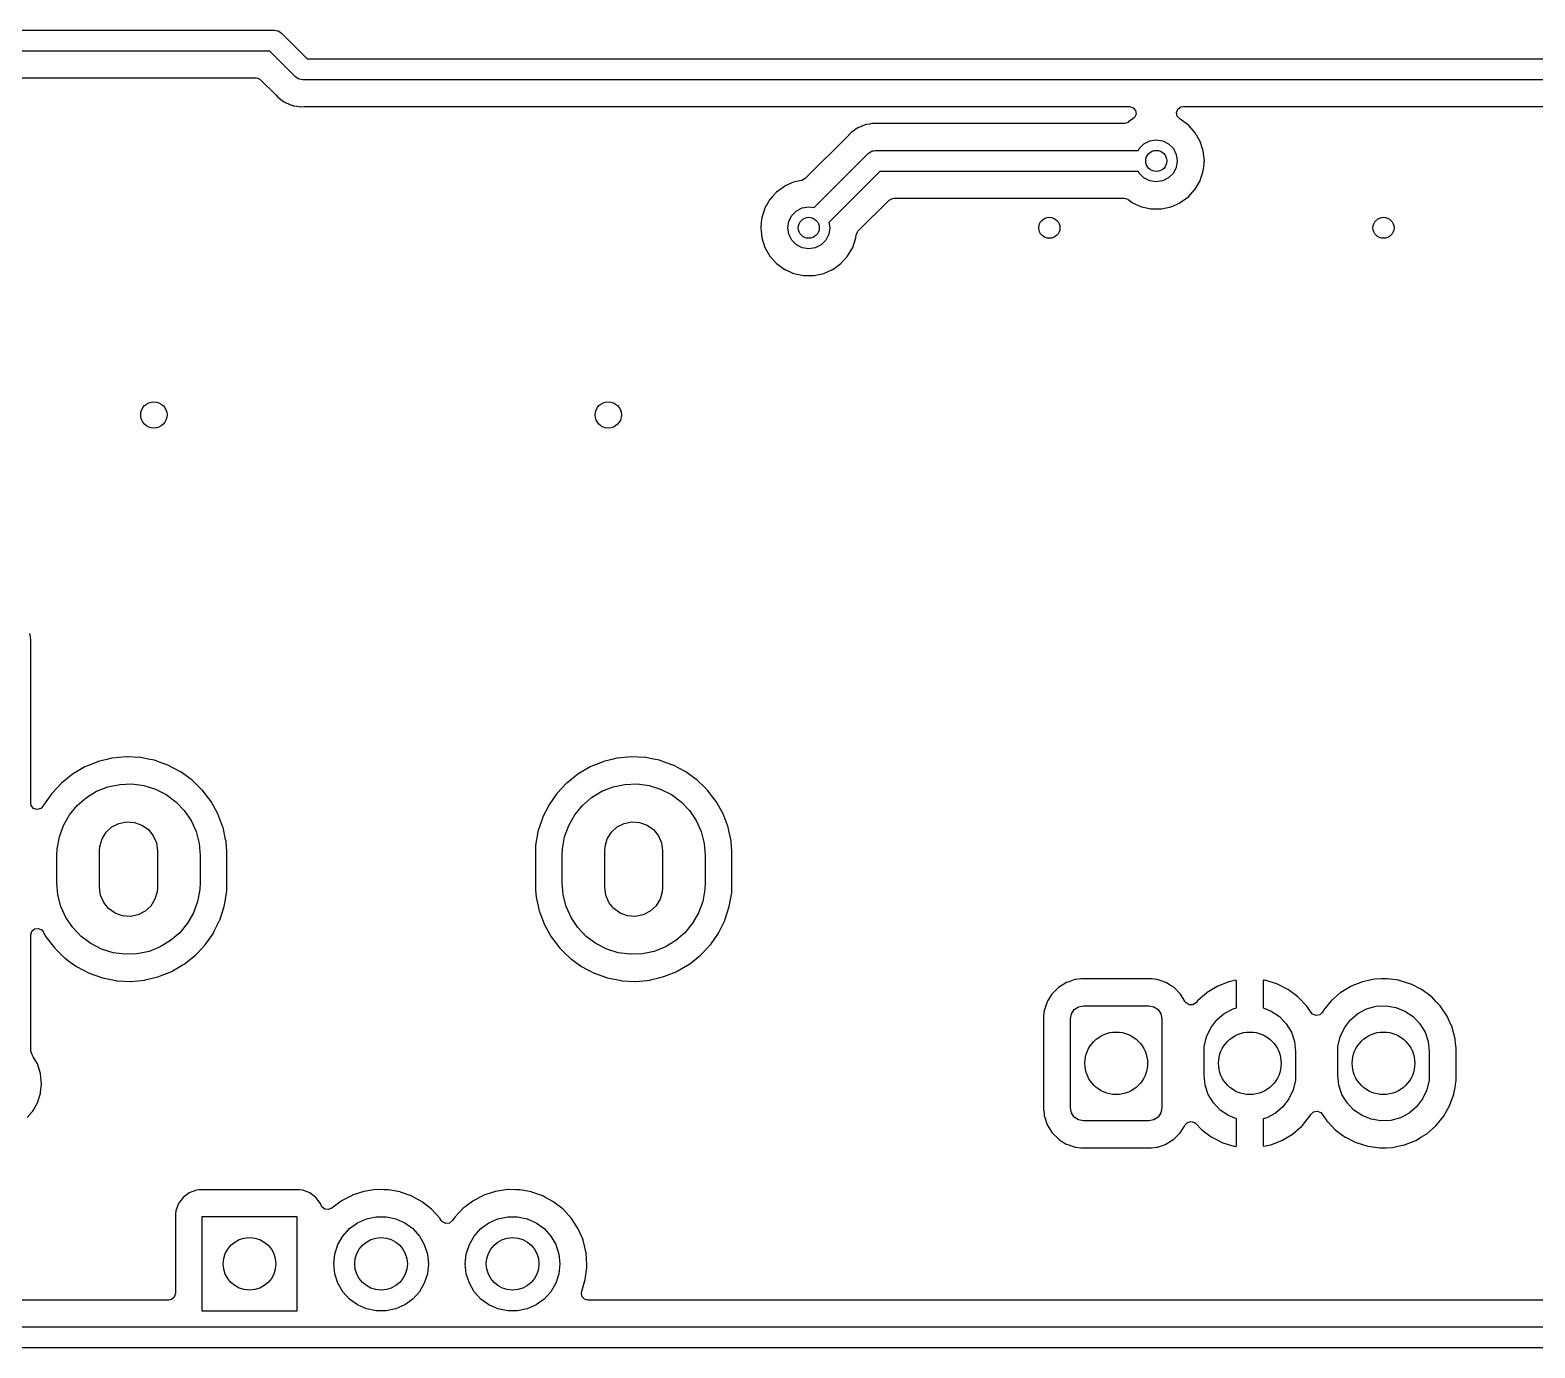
# Model space of a CAD drawing. Extents: x 61 to 228, y -146 to -45.
# Drawn here: x 138.11 to 166.71, y -145.74 to -120.7 of the extents above; entities that cross this region are included whole.
import ezdxf

# ---------------------------------------------------------------- set-up
doc = ezdxf.new("R2010")
doc.units = 0
doc.layers.add('BLACK', color=7, linetype='CONTINUOUS')

msp = doc.modelspace()

# ---------------------------------------------------------------- linework, layer by layer
at = {"layer": 'BLACK', "linetype": 'CONTINUOUS'}
for p, q in [((122.261, -120.704), (142.748, -120.704)), ((142.748, -120.704), (142.781, -120.711)), ((142.781, -120.711), (142.814, -120.715)), ((142.814, -120.715), (142.824, -120.721)), ((142.824, -120.721), (142.835, -120.724)), ((142.835, -120.724), (142.861, -120.745)), ((142.861, -120.745), (142.889, -120.763)), ((142.889, -120.763), (143.376, -121.249)), ((142.665, -121.104), (122.261, -121.104)), ((143.152, -121.591), (142.665, -121.104)), ((143.376, -121.249), (198.916, -121.249)), ((124.583, -121.612), (142.402, -121.612)), ((142.402, -121.612), (142.47, -121.633)), ((142.47, -121.633), (142.491, -121.649)), ((142.491, -121.649), (142.772, -121.93)), ((143.18, -121.609), (143.152, -121.591)), ((143.206, -121.63), (143.18, -121.609)), ((143.218, -121.632), (143.206, -121.63)), ((143.227, -121.638), (143.218, -121.632)), ((143.261, -121.642), (143.227, -121.638)), ((143.293, -121.649), (143.261, -121.642)), ((198.833, -121.649), (143.293, -121.649)), ((142.772, -121.93), (142.778, -121.936)), ((142.778, -121.936), (142.816, -121.98)), ((142.816, -121.98), (142.868, -122.017)), ((142.868, -122.017), (142.873, -122.021)), ((142.873, -122.021), (142.924, -122.06)), ((142.924, -122.06), (142.931, -122.063)), ((142.931, -122.063), (142.933, -122.064)), ((142.933, -122.064), (142.948, -122.073)), ((142.948, -122.073), (142.95, -122.074)), ((142.95, -122.074), (142.956, -122.078)), ((142.956, -122.078), (142.963, -122.081)), ((142.963, -122.081), (142.963, -122.081)), ((142.963, -122.081), (142.986, -122.09)), ((142.986, -122.09), (143.007, -122.098)), ((143.007, -122.098), (143.016, -122.102)), ((143.016, -122.102), (143.022, -122.104)), ((143.022, -122.104), (143.08, -122.131)), ((143.08, -122.131), (143.088, -122.132)), ((143.088, -122.132), (143.09, -122.133)), ((143.09, -122.133), (143.106, -122.137)), ((143.106, -122.137), (143.109, -122.138)), ((143.109, -122.138), (143.116, -122.141)), ((143.116, -122.141), (143.124, -122.142)), ((143.124, -122.142), (143.179, -122.149)), ((143.179, -122.149), (143.186, -122.15)), ((143.186, -122.15), (143.224, -122.157)), ((143.224, -122.157), (143.249, -122.162)), ((143.249, -122.162), (143.256, -122.161)), ((143.256, -122.161), (143.311, -122.158)), ((143.256, -122.161), (143.256, -122.161)), ((143.311, -122.158), (143.318, -122.158)), ((143.318, -122.158), (159.004, -122.158)), ((159.004, -122.158), (159.072, -122.178)), ((159.061, -122.396), (159.055, -122.399)), ((159.067, -122.393), (159.061, -122.396)), ((159.099, -122.367), (159.067, -122.393)), ((159.072, -122.178), (159.118, -122.232)), ((159.128, -122.302), (159.099, -122.367)), ((159.118, -122.232), (159.128, -122.302)), ((159.895, -122.272), (159.921, -122.206)), ((159.908, -122.342), (159.895, -122.272)), ((159.957, -122.393), (159.908, -122.342)), ((159.921, -122.206), (159.979, -122.165)), ((159.963, -122.396), (159.957, -122.393)), ((159.969, -122.399), (159.963, -122.396)), ((159.979, -122.165), (160.02, -122.158)), ((160.02, -122.158), (198.57, -122.158)), ((153.701, -122.66), (153.665, -122.701)), ((153.706, -122.655), (153.701, -122.66)), ((153.701, -122.66), (153.701, -122.66)), ((153.712, -122.65), (153.706, -122.655)), ((153.759, -122.618), (153.712, -122.65)), ((153.712, -122.65), (153.712, -122.65)), ((153.764, -122.615), (153.759, -122.618)), ((153.783, -122.6), (153.764, -122.615)), ((153.809, -122.58), (153.783, -122.6)), ((153.815, -122.576), (153.809, -122.58)), ((153.809, -122.58), (153.809, -122.58)), ((153.822, -122.573), (153.815, -122.576)), ((153.824, -122.571), (153.822, -122.573)), ((153.839, -122.563), (153.824, -122.571)), ((153.841, -122.562), (153.839, -122.563)), ((153.847, -122.558), (153.841, -122.562)), ((153.855, -122.554), (153.847, -122.558)), ((153.907, -122.535), (153.855, -122.554)), ((153.913, -122.532), (153.907, -122.535)), ((153.965, -122.51), (153.913, -122.532)), ((153.972, -122.507), (153.965, -122.51)), ((153.965, -122.51), (153.965, -122.51)), ((153.979, -122.505), (153.972, -122.507)), ((153.982, -122.505), (153.979, -122.505)), ((153.998, -122.5), (153.982, -122.505)), ((154.001, -122.5), (153.998, -122.5)), ((154.008, -122.497), (154.001, -122.5)), ((154.071, -122.489), (154.008, -122.497)), ((154.078, -122.488), (154.071, -122.489)), ((154.118, -122.481), (154.078, -122.488)), ((154.133, -122.479), (154.118, -122.481)), ((154.141, -122.477), (154.133, -122.479)), ((154.133, -122.479), (154.133, -122.479)), ((154.148, -122.478), (154.141, -122.477)), ((154.198, -122.481), (154.148, -122.478)), ((154.148, -122.478), (154.148, -122.478)), ((154.207, -122.481), (154.198, -122.481)), ((158.901, -122.481), (154.207, -122.481)), ((158.908, -122.481), (158.901, -122.481)), ((158.975, -122.457), (158.908, -122.481)), ((158.986, -122.449), (158.975, -122.457)), ((159.055, -122.399), (158.986, -122.449)), ((160.123, -122.511), (159.969, -122.399)), ((160.128, -122.516), (160.123, -122.511)), ((160.214, -122.611), (160.128, -122.516)), ((160.128, -122.516), (160.128, -122.516)), ((160.251, -122.653), (160.214, -122.611)), ((160.347, -122.818), (160.251, -122.653)), ((153.66, -122.706), (152.841, -123.525)), ((153.665, -122.701), (153.66, -122.706)), ((159.171, -122.99), (159.188, -122.955)), ((159.188, -122.955), (159.277, -122.866)), ((159.277, -122.866), (159.388, -122.81)), ((159.388, -122.81), (159.512, -122.79)), ((159.512, -122.79), (159.636, -122.81)), ((159.636, -122.81), (159.747, -122.866)), ((159.747, -122.866), (159.836, -122.955)), ((159.836, -122.955), (159.892, -123.066)), ((160.406, -123), (160.347, -122.818)), ((153.009, -124.076), (154.037, -123.048)), ((154.037, -123.048), (154.065, -123.031)), ((154.065, -123.031), (154.091, -123.01)), ((154.091, -123.01), (154.102, -123.007)), ((154.102, -123.007), (154.112, -123.001)), ((154.112, -123.001), (154.145, -122.997)), ((154.145, -122.997), (154.178, -122.99)), ((154.178, -122.99), (159.171, -122.99)), ((159.892, -123.066), (159.912, -123.19)), ((159.912, -123.19), (159.892, -123.314)), ((160.426, -123.19), (160.406, -123)), ((160.406, -123.38), (160.419, -123.254)), ((160.419, -123.254), (160.425, -123.197)), ((160.425, -123.197), (160.426, -123.19)), ((152.841, -123.525), (152.779, -123.559)), ((154.261, -123.39), (153.292, -124.359)), ((159.171, -123.39), (154.261, -123.39)), ((159.188, -123.425), (159.171, -123.39)), ((159.277, -123.514), (159.188, -123.425)), ((159.388, -123.57), (159.277, -123.514)), ((159.747, -123.514), (159.636, -123.57)), ((159.836, -123.425), (159.747, -123.514)), ((159.892, -123.314), (159.836, -123.425)), ((160.347, -123.562), (160.406, -123.38)), ((152.292, -123.786), (152.214, -123.873)), ((152.297, -123.781), (152.292, -123.786)), ((152.292, -123.786), (152.292, -123.786)), ((152.401, -123.705), (152.297, -123.781)), ((152.446, -123.673), (152.401, -123.705)), ((152.451, -123.669), (152.446, -123.673)), ((152.446, -123.673), (152.446, -123.673)), ((152.457, -123.666), (152.451, -123.669)), ((152.62, -123.594), (152.457, -123.666)), ((152.457, -123.666), (152.457, -123.666)), ((152.626, -123.591), (152.62, -123.594)), ((152.62, -123.594), (152.62, -123.594)), ((152.763, -123.562), (152.626, -123.591)), ((152.779, -123.559), (152.763, -123.562)), ((159.512, -123.59), (159.388, -123.57)), ((159.636, -123.57), (159.512, -123.59)), ((160.123, -123.869), (160.202, -123.781)), ((160.202, -123.781), (160.247, -123.732)), ((160.247, -123.732), (160.251, -123.727)), ((160.247, -123.732), (160.247, -123.732)), ((160.251, -123.727), (160.332, -123.588)), ((160.332, -123.588), (160.343, -123.567)), ((160.343, -123.567), (160.347, -123.562)), ((160.343, -123.567), (160.343, -123.567)), ((152.073, -124.088), (152.014, -124.27)), ((152.169, -123.923), (152.073, -124.088)), ((152.214, -123.873), (152.169, -123.923)), ((152.673, -124.136), (152.784, -124.08)), ((152.784, -124.08), (152.908, -124.06)), ((152.908, -124.06), (153.009, -124.076)), ((153.843, -124.527), (154.435, -123.935)), ((154.435, -123.935), (154.497, -123.901)), ((154.497, -123.901), (154.524, -123.898)), ((154.524, -123.898), (158.901, -123.898)), ((158.901, -123.898), (158.969, -123.919)), ((158.969, -123.919), (158.975, -123.923)), ((158.975, -123.923), (159.055, -123.981)), ((159.055, -123.981), (159.061, -123.984)), ((159.061, -123.984), (159.061, -123.984)), ((159.061, -123.984), (159.118, -124.009)), ((159.118, -124.009), (159.23, -124.059)), ((159.23, -124.059), (159.323, -124.079)), ((159.323, -124.079), (159.41, -124.097)), ((159.41, -124.097), (159.41, -124.097)), ((159.41, -124.097), (159.417, -124.099)), ((159.417, -124.099), (159.607, -124.099)), ((159.607, -124.099), (159.614, -124.097)), ((159.614, -124.097), (159.701, -124.079)), ((159.614, -124.097), (159.614, -124.097)), ((159.701, -124.079), (159.794, -124.059)), ((159.794, -124.059), (159.906, -124.009)), ((159.906, -124.009), (159.963, -123.984)), ((159.963, -123.984), (159.969, -123.981)), ((159.963, -123.984), (159.963, -123.984)), ((159.969, -123.981), (160.123, -123.869)), ((152.006, -124.355), (151.994, -124.46)), ((152.014, -124.277), (152.006, -124.355)), ((152.014, -124.27), (152.014, -124.277)), ((152.014, -124.277), (152.014, -124.277)), ((152.508, -124.46), (152.528, -124.336)), ((152.528, -124.336), (152.584, -124.225)), ((152.584, -124.225), (152.673, -124.136)), ((153.292, -124.359), (153.308, -124.46)), ((151.994, -124.46), (151.995, -124.467)), ((151.995, -124.467), (152.001, -124.519)), ((152.001, -124.519), (152.014, -124.65)), ((152.014, -124.65), (152.073, -124.832)), ((152.528, -124.584), (152.508, -124.46)), ((152.584, -124.695), (152.528, -124.584)), ((153.288, -124.584), (153.232, -124.695)), ((153.308, -124.46), (153.288, -124.584)), ((153.743, -124.832), (153.802, -124.65)), ((153.802, -124.65), (153.806, -124.603)), ((153.806, -124.603), (153.833, -124.538)), ((153.833, -124.538), (153.843, -124.527)), ((152.073, -124.832), (152.169, -124.997)), ((152.673, -124.784), (152.584, -124.695)), ((152.784, -124.84), (152.673, -124.784)), ((152.908, -124.86), (152.784, -124.84)), ((153.032, -124.84), (152.908, -124.86)), ((153.143, -124.784), (153.032, -124.84)), ((153.232, -124.695), (153.143, -124.784)), ((153.647, -124.997), (153.743, -124.832)), ((152.169, -124.997), (152.297, -125.139)), ((152.297, -125.139), (152.451, -125.251)), ((152.451, -125.251), (152.457, -125.254)), ((152.457, -125.254), (152.457, -125.254)), ((152.457, -125.254), (152.62, -125.326)), ((153.196, -125.326), (153.359, -125.254)), ((153.359, -125.254), (153.365, -125.251)), ((153.359, -125.254), (153.359, -125.254)), ((153.365, -125.251), (153.519, -125.139)), ((153.519, -125.139), (153.647, -124.997)), ((152.62, -125.326), (152.626, -125.329)), ((152.626, -125.329), (152.719, -125.349)), ((152.719, -125.349), (152.806, -125.367)), ((152.806, -125.367), (152.806, -125.367)), ((152.806, -125.367), (152.813, -125.368)), ((152.813, -125.368), (153.003, -125.368)), ((153.003, -125.368), (153.01, -125.367)), ((153.01, -125.367), (153.097, -125.349)), ((153.01, -125.367), (153.01, -125.367)), ((153.097, -125.349), (153.19, -125.329)), ((153.19, -125.329), (153.196, -125.326)), ((138.115, -132.227), (138.108, -132.171)), ((138.116, -132.234), (138.115, -132.227)), ((138.127, -132.297), (138.116, -132.234)), ((138.123, -132.354), (138.126, -132.304)), ((138.123, -132.363), (138.123, -132.354)), ((138.123, -135.387), (138.123, -132.363)), ((138.126, -132.304), (138.127, -132.297)), ((138.126, -132.304), (138.126, -132.304)), ((139.219, -134.677), (139.153, -134.704)), ((139.4, -134.604), (139.219, -134.677)), ((139.404, -134.602), (139.4, -134.604)), ((139.4, -134.604), (139.4, -134.604)), ((139.568, -134.562), (139.404, -134.602)), ((139.663, -134.539), (139.568, -134.562)), ((139.668, -134.538), (139.663, -134.539)), ((139.663, -134.539), (139.663, -134.539)), ((139.937, -134.512), (139.668, -134.538)), ((139.942, -134.512), (139.937, -134.512)), ((140.204, -134.525), (139.942, -134.512)), ((139.942, -134.512), (139.942, -134.512)), ((140.208, -134.525), (140.204, -134.525)), ((140.204, -134.525), (140.204, -134.525)), ((140.213, -134.526), (140.208, -134.525)), ((140.355, -134.554), (140.213, -134.526)), ((140.213, -134.526), (140.213, -134.526)), ((140.474, -134.578), (140.355, -134.554)), ((140.548, -134.604), (140.474, -134.578)), ((140.726, -134.667), (140.548, -134.604)), ((140.73, -134.668), (140.726, -134.667)), ((140.726, -134.667), (140.726, -134.667)), ((140.97, -134.794), (140.73, -134.668)), ((148.819, -134.677), (148.753, -134.704)), ((149, -134.604), (148.819, -134.677)), ((149.004, -134.602), (149, -134.604)), ((149, -134.604), (149, -134.604)), ((149.168, -134.562), (149.004, -134.602)), ((149.263, -134.539), (149.168, -134.562)), ((149.268, -134.538), (149.263, -134.539)), ((149.263, -134.539), (149.263, -134.539)), ((149.537, -134.512), (149.268, -134.538)), ((149.542, -134.512), (149.537, -134.512)), ((149.804, -134.525), (149.542, -134.512)), ((149.542, -134.512), (149.542, -134.512)), ((149.808, -134.525), (149.804, -134.525)), ((149.804, -134.525), (149.804, -134.525)), ((149.813, -134.526), (149.808, -134.525)), ((149.955, -134.554), (149.813, -134.526)), ((149.813, -134.526), (149.813, -134.526)), ((150.074, -134.578), (149.955, -134.554)), ((150.148, -134.604), (150.074, -134.578)), ((150.326, -134.667), (150.148, -134.604)), ((150.33, -134.668), (150.326, -134.667)), ((150.326, -134.667), (150.326, -134.667)), ((150.57, -134.794), (150.33, -134.668)), ((138.919, -134.841), (138.707, -135.01)), ((139.153, -134.704), (138.919, -134.841)), ((140.974, -134.797), (140.97, -134.794)), ((141.118, -134.902), (140.974, -134.797)), ((141.189, -134.954), (141.118, -134.902)), ((141.213, -134.978), (141.189, -134.954)), ((141.318, -135.079), (141.213, -134.978)), ((148.519, -134.841), (148.307, -135.01)), ((148.753, -134.704), (148.519, -134.841)), ((150.574, -134.797), (150.57, -134.794)), ((150.718, -134.902), (150.574, -134.797)), ((150.789, -134.954), (150.718, -134.902)), ((150.813, -134.978), (150.789, -134.954)), ((150.918, -135.079), (150.813, -134.978)), ((138.522, -135.209), (138.367, -135.431)), ((138.529, -135.201), (138.522, -135.209)), ((138.704, -135.014), (138.529, -135.201)), ((138.707, -135.01), (138.704, -135.014)), ((139.179, -135.286), (139.375, -135.167)), ((139.375, -135.167), (139.589, -135.082)), ((139.589, -135.082), (139.814, -135.035)), ((139.814, -135.035), (140.044, -135.027)), ((140.044, -135.027), (140.272, -135.057)), ((140.272, -135.057), (140.492, -135.125)), ((140.492, -135.125), (140.697, -135.229)), ((140.697, -135.229), (140.881, -135.366)), ((141.383, -135.144), (141.318, -135.079)), ((141.386, -135.147), (141.383, -135.144)), ((141.436, -135.212), (141.386, -135.147)), ((141.386, -135.147), (141.386, -135.147)), ((141.548, -135.359), (141.436, -135.212)), ((148.122, -135.209), (147.967, -135.431)), ((148.129, -135.201), (148.122, -135.209)), ((148.304, -135.014), (148.129, -135.201)), ((148.307, -135.01), (148.304, -135.014)), ((148.779, -135.286), (148.975, -135.167)), ((148.975, -135.167), (149.189, -135.082)), ((149.189, -135.082), (149.414, -135.035)), ((149.414, -135.035), (149.644, -135.027)), ((149.644, -135.027), (149.872, -135.057)), ((149.872, -135.057), (150.092, -135.125)), ((150.092, -135.125), (150.297, -135.229)), ((150.297, -135.229), (150.481, -135.366)), ((150.983, -135.144), (150.918, -135.079)), ((150.986, -135.147), (150.983, -135.144)), ((151.036, -135.212), (150.986, -135.147)), ((150.986, -135.147), (150.986, -135.147)), ((151.148, -135.359), (151.036, -135.212)), ((138.132, -135.436), (138.123, -135.387)), ((138.177, -135.491), (138.132, -135.436)), ((138.244, -135.513), (138.177, -135.491)), ((138.313, -135.496), (138.244, -135.513)), ((138.361, -135.444), (138.313, -135.496)), ((138.365, -135.435), (138.361, -135.444)), ((138.367, -135.431), (138.365, -135.435)), ((138.365, -135.435), (138.365, -135.435)), ((138.859, -135.615), (139.005, -135.437)), ((139.005, -135.437), (139.179, -135.286)), ((140.881, -135.366), (141.04, -135.533)), ((141.04, -135.533), (141.168, -135.724)), ((141.679, -135.596), (141.548, -135.359)), ((147.965, -135.435), (147.85, -135.667)), ((147.967, -135.431), (147.965, -135.435)), ((147.965, -135.435), (147.965, -135.435)), ((148.459, -135.615), (148.605, -135.437)), ((148.605, -135.437), (148.779, -135.286)), ((150.481, -135.366), (150.64, -135.533)), ((150.64, -135.533), (150.768, -135.724)), ((151.279, -135.596), (151.148, -135.359)), ((138.667, -136.031), (138.745, -135.815)), ((138.745, -135.815), (138.859, -135.615)), ((139.666, -135.843), (139.799, -135.776)), ((139.799, -135.776), (139.945, -135.746)), ((139.945, -135.746), (140.094, -135.757)), ((140.094, -135.757), (140.235, -135.808)), ((140.235, -135.808), (140.357, -135.894)), ((141.168, -135.724), (141.263, -135.933)), ((141.775, -135.85), (141.679, -135.596)), ((147.847, -135.674), (147.762, -135.932)), ((147.85, -135.667), (147.847, -135.674)), ((148.267, -136.031), (148.345, -135.815)), ((148.345, -135.815), (148.459, -135.615)), ((149.266, -135.843), (149.399, -135.776)), ((149.399, -135.776), (149.545, -135.746)), ((149.545, -135.746), (149.694, -135.757)), ((149.694, -135.757), (149.835, -135.808)), ((149.835, -135.808), (149.957, -135.894)), ((150.768, -135.724), (150.863, -135.933)), ((151.375, -135.85), (151.279, -135.596)), ((138.626, -136.257), (138.667, -136.031)), ((139.436, -136.215), (139.478, -136.071)), ((139.478, -136.071), (139.556, -135.944)), ((139.556, -135.944), (139.666, -135.843)), ((140.357, -135.894), (140.45, -136.01)), ((140.45, -136.01), (140.51, -136.147)), ((141.263, -135.933), (141.321, -136.156)), ((141.776, -135.854), (141.775, -135.85)), ((141.826, -136.081), (141.776, -135.854)), ((141.776, -135.854), (141.776, -135.854)), ((141.834, -136.115), (141.826, -136.081)), ((141.834, -136.119), (141.834, -136.115)), ((141.848, -136.308), (141.834, -136.119)), ((147.761, -135.936), (147.717, -136.192)), ((147.762, -135.932), (147.761, -135.936)), ((147.761, -135.936), (147.761, -135.936)), ((148.226, -136.257), (148.267, -136.031)), ((149.036, -136.215), (149.078, -136.071)), ((149.078, -136.071), (149.156, -135.944)), ((149.156, -135.944), (149.266, -135.843)), ((149.957, -135.894), (150.05, -136.01)), ((150.05, -136.01), (150.11, -136.147)), ((150.863, -135.933), (150.921, -136.156)), ((151.376, -135.854), (151.375, -135.85)), ((151.426, -136.081), (151.376, -135.854)), ((151.376, -135.854), (151.376, -135.854)), ((151.434, -136.115), (151.426, -136.081)), ((151.434, -136.119), (151.434, -136.115)), ((151.448, -136.308), (151.434, -136.119)), ((138.62, -136.385), (138.626, -136.257)), ((138.62, -136.905), (138.62, -136.385)), ((139.43, -136.295), (139.436, -136.215)), ((139.43, -136.995), (139.43, -136.295)), ((140.51, -136.147), (140.53, -136.295)), ((140.53, -136.295), (140.53, -136.995)), ((141.321, -136.156), (141.34, -136.385)), ((141.34, -136.385), (141.34, -136.905)), ((141.849, -136.316), (141.848, -136.308)), ((141.849, -137.005), (141.849, -136.316)), ((147.716, -136.199), (147.712, -136.285)), ((147.712, -136.285), (147.712, -136.974)), ((147.717, -136.192), (147.716, -136.199)), ((148.22, -136.385), (148.226, -136.257)), ((148.22, -136.905), (148.22, -136.385)), ((149.03, -136.295), (149.036, -136.215)), ((149.03, -136.995), (149.03, -136.295)), ((150.11, -136.147), (150.13, -136.295)), ((150.13, -136.295), (150.13, -136.995)), ((150.921, -136.156), (150.94, -136.385)), ((150.94, -136.385), (150.94, -136.905)), ((151.448, -136.316), (151.448, -136.308)), ((151.448, -137.005), (151.448, -136.316)), ((138.639, -137.134), (138.62, -136.905)), ((141.34, -136.905), (141.334, -137.033)), ((147.712, -136.974), (147.712, -136.976)), ((147.712, -136.976), (147.716, -137.041)), ((147.712, -136.976), (147.712, -136.976)), ((148.239, -137.134), (148.22, -136.905)), ((150.94, -136.905), (150.934, -137.033)), ((138.697, -137.357), (138.639, -137.134)), ((139.45, -137.143), (139.43, -136.995)), ((139.51, -137.28), (139.45, -137.143)), ((140.482, -137.219), (140.404, -137.346)), ((140.524, -137.075), (140.482, -137.219)), ((140.53, -136.995), (140.524, -137.075)), ((141.293, -137.259), (141.215, -137.475)), ((141.334, -137.033), (141.293, -137.259)), ((141.798, -137.358), (141.821, -137.225)), ((141.821, -137.225), (141.844, -137.095)), ((141.844, -137.091), (141.846, -137.062)), ((141.844, -137.095), (141.844, -137.091)), ((141.844, -137.095), (141.844, -137.095)), ((141.846, -137.062), (141.848, -137.007)), ((141.848, -137.007), (141.849, -137.005)), ((141.848, -137.007), (141.848, -137.007)), ((147.716, -137.041), (147.726, -137.175)), ((147.726, -137.175), (147.727, -137.18)), ((147.727, -137.18), (147.727, -137.18)), ((147.727, -137.18), (147.778, -137.408)), ((148.297, -137.357), (148.239, -137.134)), ((149.05, -137.143), (149.03, -136.995)), ((149.11, -137.28), (149.05, -137.143)), ((150.082, -137.219), (150.004, -137.346)), ((150.124, -137.075), (150.082, -137.219)), ((150.13, -136.995), (150.124, -137.075)), ((150.893, -137.259), (150.815, -137.475)), ((150.934, -137.033), (150.893, -137.259)), ((151.398, -137.358), (151.421, -137.225)), ((151.421, -137.225), (151.444, -137.095)), ((151.444, -137.091), (151.446, -137.062)), ((151.444, -137.095), (151.444, -137.091)), ((151.444, -137.095), (151.444, -137.095)), ((151.446, -137.062), (151.448, -137.007)), ((151.448, -137.007), (151.448, -137.005)), ((151.448, -137.007), (151.448, -137.007)), ((138.792, -137.566), (138.697, -137.357)), ((139.603, -137.396), (139.51, -137.28)), ((139.725, -137.482), (139.603, -137.396)), ((139.866, -137.533), (139.725, -137.482)), ((140.015, -137.544), (139.866, -137.533)), ((140.161, -137.514), (140.015, -137.544)), ((140.294, -137.447), (140.161, -137.514)), ((140.404, -137.346), (140.294, -137.447)), ((141.215, -137.475), (141.101, -137.675)), ((141.713, -137.616), (141.798, -137.358)), ((147.778, -137.408), (147.785, -137.44)), ((147.785, -137.44), (147.802, -137.487)), ((147.802, -137.487), (147.877, -137.684)), ((148.392, -137.566), (148.297, -137.357)), ((149.203, -137.396), (149.11, -137.28)), ((149.325, -137.482), (149.203, -137.396)), ((149.466, -137.533), (149.325, -137.482)), ((149.615, -137.544), (149.466, -137.533)), ((149.761, -137.514), (149.615, -137.544)), ((149.894, -137.447), (149.761, -137.514)), ((150.004, -137.346), (149.894, -137.447)), ((150.815, -137.475), (150.701, -137.675)), ((151.313, -137.616), (151.398, -137.358)), ((138.123, -137.895), (138.143, -137.827)), ((138.143, -137.827), (138.196, -137.781)), ((138.196, -137.781), (138.266, -137.771)), ((138.266, -137.771), (138.331, -137.8)), ((138.331, -137.8), (138.359, -137.834)), ((138.359, -137.834), (138.374, -137.862)), ((138.92, -137.757), (138.792, -137.566)), ((139.079, -137.924), (138.92, -137.757)), ((141.101, -137.675), (140.955, -137.853)), ((141.593, -137.859), (141.611, -137.822)), ((141.611, -137.822), (141.711, -137.62)), ((141.711, -137.62), (141.713, -137.616)), ((141.711, -137.62), (141.711, -137.62)), ((147.877, -137.684), (147.881, -137.694)), ((147.881, -137.694), (148.012, -137.931)), ((148.52, -137.757), (148.392, -137.566)), ((148.679, -137.924), (148.52, -137.757)), ((150.701, -137.675), (150.555, -137.853)), ((151.193, -137.859), (151.211, -137.822)), ((151.211, -137.822), (151.311, -137.62)), ((151.311, -137.62), (151.313, -137.616)), ((151.311, -137.62), (151.311, -137.62)), ((138.123, -140.097), (138.123, -137.895)), ((138.374, -137.862), (138.412, -137.931)), ((138.412, -137.931), (138.577, -138.146)), ((139.263, -138.061), (139.079, -137.924)), ((139.468, -138.165), (139.263, -138.061)), ((140.585, -138.123), (140.371, -138.208)), ((140.781, -138.004), (140.585, -138.123)), ((140.955, -137.853), (140.781, -138.004)), ((141.296, -138.233), (141.435, -138.085)), ((141.435, -138.085), (141.438, -138.081)), ((141.435, -138.085), (141.435, -138.085)), ((141.438, -138.081), (141.593, -137.859)), ((148.012, -137.931), (148.177, -138.146)), ((148.863, -138.061), (148.679, -137.924)), ((149.068, -138.165), (148.863, -138.061)), ((150.185, -138.123), (149.971, -138.208)), ((150.381, -138.004), (150.185, -138.123)), ((150.555, -137.853), (150.381, -138.004)), ((150.896, -138.233), (151.035, -138.085)), ((151.035, -138.085), (151.038, -138.081)), ((151.035, -138.085), (151.035, -138.085)), ((151.038, -138.081), (151.193, -137.859)), ((138.577, -138.146), (138.58, -138.15)), ((138.58, -138.15), (138.58, -138.15)), ((138.58, -138.15), (138.649, -138.217)), ((138.649, -138.217), (138.771, -138.336)), ((138.771, -138.336), (138.774, -138.339)), ((138.774, -138.339), (138.774, -138.339)), ((138.774, -138.339), (138.873, -138.411)), ((139.688, -138.233), (139.468, -138.165)), ((139.916, -138.263), (139.688, -138.233)), ((140.146, -138.255), (139.916, -138.263)), ((140.371, -138.208), (140.146, -138.255)), ((141.041, -138.449), (141.253, -138.28)), ((141.253, -138.28), (141.296, -138.233)), ((148.177, -138.146), (148.18, -138.15)), ((148.18, -138.15), (148.18, -138.15)), ((148.18, -138.15), (148.249, -138.217)), ((148.249, -138.217), (148.371, -138.336)), ((148.371, -138.336), (148.374, -138.339)), ((148.374, -138.339), (148.374, -138.339)), ((148.374, -138.339), (148.473, -138.411)), ((149.288, -138.233), (149.068, -138.165)), ((149.516, -138.263), (149.288, -138.233)), ((149.746, -138.255), (149.516, -138.263)), ((149.971, -138.208), (149.746, -138.255)), ((150.641, -138.449), (150.853, -138.28)), ((150.853, -138.28), (150.896, -138.233)), ((138.873, -138.411), (138.99, -138.496)), ((138.99, -138.496), (139.23, -138.622)), ((139.23, -138.622), (139.234, -138.623)), ((139.234, -138.623), (139.234, -138.623)), ((139.234, -138.623), (139.359, -138.667)), ((139.359, -138.667), (139.486, -138.712)), ((140.457, -138.712), (140.556, -138.688)), ((140.556, -138.688), (140.603, -138.669)), ((140.603, -138.669), (140.803, -138.588)), ((140.803, -138.588), (140.807, -138.586)), ((140.803, -138.588), (140.803, -138.588)), ((140.807, -138.586), (141.003, -138.471)), ((141.003, -138.471), (141.037, -138.451)), ((141.037, -138.451), (141.041, -138.449)), ((141.037, -138.451), (141.037, -138.451)), ((148.473, -138.411), (148.59, -138.496)), ((148.59, -138.496), (148.83, -138.622)), ((148.83, -138.622), (148.834, -138.623)), ((148.834, -138.623), (148.834, -138.623)), ((148.834, -138.623), (148.959, -138.667)), ((148.959, -138.667), (149.086, -138.712)), ((150.057, -138.712), (150.156, -138.688)), ((150.156, -138.688), (150.203, -138.669)), ((150.203, -138.669), (150.403, -138.588)), ((150.403, -138.588), (150.407, -138.586)), ((150.403, -138.588), (150.403, -138.588)), ((150.407, -138.586), (150.603, -138.471)), ((150.603, -138.471), (150.637, -138.451)), ((150.637, -138.451), (150.641, -138.449)), ((150.637, -138.451), (150.637, -138.451)), ((139.486, -138.712), (139.547, -138.724)), ((139.547, -138.724), (139.747, -138.764)), ((139.747, -138.764), (139.747, -138.764)), ((139.747, -138.764), (139.752, -138.765)), ((139.752, -138.765), (139.756, -138.765)), ((139.756, -138.765), (139.756, -138.765)), ((139.756, -138.765), (140.018, -138.778)), ((140.018, -138.778), (140.018, -138.778)), ((140.018, -138.778), (140.023, -138.778)), ((140.023, -138.778), (140.292, -138.752)), ((140.292, -138.752), (140.297, -138.751)), ((140.297, -138.751), (140.457, -138.712)), ((140.297, -138.751), (140.297, -138.751)), ((149.086, -138.712), (149.147, -138.724)), ((149.147, -138.724), (149.347, -138.764)), ((149.347, -138.764), (149.347, -138.764)), ((149.347, -138.764), (149.352, -138.765)), ((149.352, -138.765), (149.356, -138.765)), ((149.356, -138.765), (149.356, -138.765)), ((149.356, -138.765), (149.618, -138.778)), ((149.618, -138.778), (149.618, -138.778)), ((149.618, -138.778), (149.623, -138.778)), ((149.623, -138.778), (149.892, -138.752)), ((149.892, -138.752), (149.897, -138.751)), ((149.897, -138.751), (150.057, -138.712)), ((149.897, -138.751), (149.897, -138.751)), ((157.656, -138.892), (157.531, -139.017)), ((157.806, -138.798), (157.656, -138.892)), ((157.869, -138.778), (157.806, -138.798)), ((157.967, -138.745), (157.869, -138.778)), ((157.974, -138.742), (157.967, -138.745)), ((157.967, -138.745), (157.967, -138.745)), ((157.981, -138.742), (157.974, -138.742)), ((158.076, -138.732), (157.981, -138.742)), ((157.981, -138.742), (157.981, -138.742)), ((158.08, -138.731), (158.076, -138.732)), ((158.076, -138.732), (158.076, -138.732)), ((159.42, -138.731), (158.08, -138.731)), ((159.47, -138.737), (159.42, -138.731)), ((159.518, -138.742), (159.47, -138.737)), ((159.525, -138.742), (159.518, -138.742)), ((159.518, -138.742), (159.518, -138.742)), ((159.531, -138.744), (159.525, -138.742)), ((159.585, -138.762), (159.531, -138.744)), ((159.531, -138.744), (159.531, -138.744)), ((159.693, -138.798), (159.585, -138.762)), ((159.699, -138.802), (159.693, -138.798)), ((159.765, -138.842), (159.699, -138.802)), ((159.699, -138.802), (159.699, -138.802)), ((159.843, -138.891), (159.765, -138.842)), ((159.968, -139.016), (159.843, -138.891)), ((160.671, -138.874), (160.48, -138.99)), ((160.68, -138.869), (160.671, -138.874)), ((160.888, -138.787), (160.68, -138.869)), ((160.898, -138.784), (160.888, -138.787)), ((161.021, -138.758), (160.898, -138.784)), ((161.032, -138.76), (161.021, -138.758)), ((161.036, -138.773), (161.032, -138.76)), ((161.036, -139.283), (161.036, -138.773)), ((161.548, -138.758), (161.544, -138.771)), ((161.544, -138.771), (161.544, -139.28)), ((161.562, -138.756), (161.548, -138.758)), ((161.582, -138.759), (161.562, -138.756)), ((161.592, -138.761), (161.582, -138.759)), ((161.805, -138.827), (161.592, -138.761)), ((161.815, -138.831), (161.805, -138.827)), ((162.014, -138.932), (161.815, -138.831)), ((162.023, -138.938), (162.014, -138.932)), ((162.202, -139.071), (162.023, -138.938)), ((163.21, -138.874), (163.019, -138.989)), ((163.215, -138.871), (163.21, -138.874)), ((163.21, -138.874), (163.21, -138.874)), ((163.432, -138.785), (163.215, -138.871)), ((163.438, -138.784), (163.432, -138.785)), ((163.593, -138.751), (163.438, -138.784)), ((163.438, -138.784), (163.438, -138.784)), ((163.661, -138.737), (163.593, -138.751)), ((163.794, -138.732), (163.661, -138.737)), ((163.89, -138.728), (163.794, -138.732)), ((163.895, -138.728), (163.89, -138.728)), ((163.89, -138.728), (163.89, -138.728)), ((163.9, -138.729), (163.895, -138.728)), ((164.122, -138.758), (163.9, -138.729)), ((163.9, -138.729), (163.9, -138.729)), ((164.127, -138.759), (164.122, -138.758)), ((164.122, -138.758), (164.122, -138.758)), ((164.35, -138.828), (164.127, -138.759)), ((164.355, -138.831), (164.35, -138.828)), ((164.554, -138.932), (164.355, -138.831)), ((164.355, -138.831), (164.355, -138.831)), ((164.559, -138.934), (164.554, -138.932)), ((164.554, -138.932), (164.554, -138.932)), ((164.563, -138.937), (164.559, -138.934)), ((164.739, -139.068), (164.563, -138.937)), ((164.563, -138.937), (164.563, -138.937)), ((157.438, -139.167), (157.382, -139.335)), ((157.453, -139.142), (157.438, -139.167)), ((157.527, -139.023), (157.453, -139.142)), ((157.531, -139.017), (157.527, -139.023)), ((157.527, -139.023), (157.527, -139.023)), ((157.953, -139.313), (158.034, -139.259)), ((158.034, -139.259), (158.13, -139.24)), ((158.13, -139.24), (159.37, -139.24)), ((159.37, -139.24), (159.466, -139.259)), ((159.466, -139.259), (159.547, -139.313)), ((159.972, -139.022), (159.968, -139.016)), ((160.062, -139.166), (159.972, -139.022)), ((160.077, -139.188), (160.062, -139.166)), ((160.062, -139.166), (160.062, -139.166)), ((160.138, -139.225), (160.077, -139.188)), ((160.209, -139.223), (160.138, -139.225)), ((160.268, -139.183), (160.209, -139.223)), ((160.295, -139.15), (160.268, -139.183)), ((160.303, -139.142), (160.295, -139.15)), ((160.471, -138.996), (160.303, -139.142)), ((160.48, -138.99), (160.471, -138.996)), ((162.21, -139.078), (162.202, -139.071)), ((162.364, -139.24), (162.21, -139.078)), ((162.371, -139.248), (162.364, -139.24)), ((162.454, -139.372), (162.371, -139.248)), ((162.838, -139.145), (162.69, -139.326)), ((163.015, -138.992), (162.838, -139.145)), ((163.019, -138.989), (163.015, -138.992)), ((163.019, -138.989), (163.019, -138.989)), ((163.51, -139.301), (163.691, -139.251)), ((163.691, -139.251), (163.879, -139.241)), ((163.879, -139.241), (164.064, -139.272)), ((164.747, -139.074), (164.739, -139.068)), ((164.827, -139.159), (164.747, -139.074)), ((164.889, -139.223), (164.827, -139.159)), ((164.908, -139.243), (164.889, -139.223)), ((165.039, -139.437), (164.908, -139.243)), ((157.378, -139.373), (157.371, -139.44)), ((157.371, -139.44), (157.371, -141.23)), ((157.382, -139.342), (157.378, -139.373)), ((157.382, -139.335), (157.382, -139.342)), ((157.382, -139.342), (157.382, -139.342)), ((157.88, -139.49), (157.899, -139.394)), ((157.88, -141.18), (157.88, -139.49)), ((157.899, -139.394), (157.953, -139.313)), ((159.547, -139.313), (159.601, -139.394)), ((159.601, -139.394), (159.62, -139.49)), ((159.62, -139.49), (159.62, -141.18)), ((160.546, -139.659), (160.66, -139.51)), ((160.66, -139.51), (160.804, -139.389)), ((160.804, -139.389), (160.97, -139.301)), ((160.97, -139.301), (161.036, -139.283)), ((161.544, -139.28), (161.698, -139.342)), ((161.698, -139.342), (161.854, -139.447)), ((161.854, -139.447), (161.983, -139.584)), ((162.482, -139.401), (162.454, -139.372)), ((162.548, -139.427), (162.482, -139.401)), ((162.617, -139.413), (162.548, -139.427)), ((162.668, -139.364), (162.617, -139.413)), ((162.687, -139.331), (162.668, -139.364)), ((162.69, -139.326), (162.687, -139.331)), ((162.687, -139.331), (162.687, -139.331)), ((163.086, -139.659), (163.2, -139.51)), ((163.2, -139.51), (163.344, -139.389)), ((163.344, -139.389), (163.51, -139.301)), ((164.064, -139.272), (164.238, -139.342)), ((164.238, -139.342), (164.394, -139.447)), ((164.394, -139.447), (164.523, -139.584)), ((165.041, -139.442), (165.039, -139.437)), ((165.081, -139.53), (165.041, -139.442)), ((165.135, -139.65), (165.081, -139.53)), ((160.425, -140.013), (160.466, -139.83)), ((160.466, -139.83), (160.546, -139.659)), ((161.983, -139.584), (162.08, -139.745)), ((162.08, -139.745), (162.14, -139.923)), ((162.965, -140.013), (163.006, -139.83)), ((163.006, -139.83), (163.086, -139.659)), ((164.523, -139.584), (164.62, -139.745)), ((164.62, -139.745), (164.68, -139.923)), ((165.136, -139.656), (165.135, -139.65)), ((165.192, -139.872), (165.136, -139.656)), ((165.136, -139.656), (165.136, -139.656)), ((138.123, -140.104), (138.123, -140.097)), ((138.147, -140.171), (138.123, -140.104)), ((160.42, -140.11), (160.425, -140.013)), ((160.42, -140.56), (160.42, -140.11)), ((162.14, -139.923), (162.16, -140.11)), ((162.16, -140.11), (162.16, -140.56)), ((162.96, -140.11), (162.965, -140.013)), ((162.96, -140.56), (162.96, -140.11)), ((164.68, -139.923), (164.7, -140.11)), ((164.7, -140.11), (164.7, -140.56)), ((165.194, -139.877), (165.192, -139.872)), ((165.194, -139.882), (165.194, -139.877)), ((165.2, -139.948), (165.194, -139.882)), ((165.194, -139.882), (165.194, -139.882)), ((165.208, -140.051), (165.2, -139.948)), ((165.208, -140.666), (165.208, -140.051)), ((138.149, -140.174), (138.147, -140.171)), ((138.153, -140.179), (138.149, -140.174)), ((138.156, -140.185), (138.153, -140.179)), ((138.17, -140.209), (138.156, -140.185)), ((138.156, -140.185), (138.156, -140.185)), ((138.249, -140.344), (138.17, -140.209)), ((138.308, -140.526), (138.249, -140.344)), ((138.308, -140.533), (138.308, -140.526)), ((138.322, -140.664), (138.308, -140.533)), ((138.308, -140.533), (138.308, -140.533)), ((138.328, -140.716), (138.322, -140.664)), ((160.44, -140.747), (160.42, -140.56)), ((162.155, -140.657), (162.114, -140.84)), ((162.16, -140.56), (162.155, -140.657)), ((162.98, -140.747), (162.96, -140.56)), ((164.695, -140.657), (164.654, -140.84)), ((164.7, -140.56), (164.695, -140.657)), ((165.189, -140.793), (165.207, -140.69)), ((165.207, -140.69), (165.208, -140.666)), ((138.249, -141.088), (138.308, -140.906)), ((138.308, -140.906), (138.309, -140.891)), ((138.309, -140.891), (138.327, -140.723)), ((138.327, -140.723), (138.328, -140.716)), ((160.5, -140.925), (160.44, -140.747)), ((160.597, -141.086), (160.5, -140.925)), ((162.114, -140.84), (162.034, -141.011)), ((163.04, -140.925), (162.98, -140.747)), ((163.137, -141.086), (163.04, -140.925)), ((164.654, -140.84), (164.574, -141.011)), ((165.086, -141.14), (165.166, -140.92)), ((165.166, -140.92), (165.167, -140.912)), ((165.167, -140.912), (165.189, -140.793)), ((138.055, -141.362), (138.149, -141.258)), ((138.149, -141.258), (138.153, -141.253)), ((138.149, -141.258), (138.149, -141.258)), ((138.153, -141.253), (138.166, -141.23)), ((138.166, -141.23), (138.249, -141.088)), ((157.371, -141.23), (157.372, -141.234)), ((157.372, -141.234), (157.372, -141.234)), ((157.372, -141.234), (157.379, -141.298)), ((157.899, -141.276), (157.88, -141.18)), ((159.62, -141.18), (159.601, -141.276)), ((160.726, -141.223), (160.597, -141.086)), ((160.882, -141.328), (160.726, -141.223)), ((161.92, -141.16), (161.776, -141.281)), ((162.034, -141.011), (161.92, -141.16)), ((162.451, -141.306), (162.502, -141.257)), ((162.502, -141.257), (162.572, -141.243)), ((162.572, -141.243), (162.638, -141.269)), ((162.638, -141.269), (162.665, -141.298)), ((163.266, -141.223), (163.137, -141.086)), ((163.422, -141.328), (163.266, -141.223)), ((164.46, -141.16), (164.316, -141.281)), ((164.574, -141.011), (164.46, -141.16)), ((164.97, -141.344), (165.086, -141.14)), ((157.379, -141.298), (157.382, -141.336)), ((157.382, -141.336), (157.385, -141.343)), ((157.385, -141.343), (157.385, -141.343)), ((157.385, -141.343), (157.391, -141.362)), ((157.391, -141.362), (157.438, -141.504)), ((157.438, -141.504), (157.532, -141.654)), ((157.953, -141.357), (157.899, -141.276)), ((158.034, -141.411), (157.953, -141.357)), ((158.13, -141.43), (158.034, -141.411)), ((159.37, -141.43), (158.13, -141.43)), ((159.466, -141.411), (159.37, -141.43)), ((159.547, -141.357), (159.466, -141.411)), ((159.601, -141.276), (159.547, -141.357)), ((159.969, -141.653), (160.047, -141.528)), ((160.047, -141.528), (160.062, -141.503)), ((160.062, -141.503), (160.064, -141.504)), ((160.064, -141.504), (160.104, -141.459)), ((160.104, -141.459), (160.172, -141.44)), ((160.172, -141.44), (160.24, -141.46)), ((160.24, -141.46), (160.262, -141.479)), ((160.262, -141.479), (160.37, -141.592)), ((161.036, -141.39), (160.882, -141.328)), ((161.036, -141.899), (161.036, -141.39)), ((161.61, -141.369), (161.544, -141.387)), ((161.544, -141.387), (161.544, -141.897)), ((161.776, -141.281), (161.61, -141.369)), ((162.109, -141.674), (162.277, -141.528)), ((162.277, -141.528), (162.285, -141.52)), ((162.285, -141.52), (162.426, -141.347)), ((162.426, -141.347), (162.432, -141.339)), ((162.432, -141.339), (162.451, -141.306)), ((162.665, -141.298), (162.752, -141.427)), ((162.752, -141.427), (162.755, -141.431)), ((162.755, -141.431), (162.755, -141.431)), ((162.755, -141.431), (162.769, -141.445)), ((162.769, -141.445), (162.913, -141.596)), ((163.596, -141.398), (163.422, -141.328)), ((163.781, -141.429), (163.596, -141.398)), ((163.969, -141.419), (163.781, -141.429)), ((164.15, -141.369), (163.969, -141.419)), ((164.316, -141.281), (164.15, -141.369)), ((164.645, -141.678), (164.822, -141.525)), ((164.822, -141.525), (164.97, -141.344)), ((157.532, -141.654), (157.657, -141.779)), ((157.657, -141.779), (157.663, -141.783)), ((157.663, -141.783), (157.663, -141.783)), ((157.663, -141.783), (157.8, -141.868)), ((159.694, -141.872), (159.844, -141.778)), ((159.844, -141.778), (159.969, -141.653)), ((160.37, -141.592), (160.378, -141.599)), ((160.378, -141.599), (160.557, -141.732)), ((160.557, -141.732), (160.566, -141.738)), ((160.566, -141.738), (160.765, -141.839)), ((160.765, -141.839), (160.775, -141.843)), ((161.692, -141.883), (161.9, -141.801)), ((161.9, -141.801), (161.909, -141.796)), ((161.909, -141.796), (162.1, -141.68)), ((162.1, -141.68), (162.109, -141.674)), ((162.913, -141.596), (163.101, -141.736)), ((163.101, -141.736), (163.106, -141.738)), ((163.106, -141.738), (163.106, -141.738)), ((163.106, -141.738), (163.305, -141.839)), ((163.305, -141.839), (163.309, -141.842)), ((163.309, -141.842), (163.533, -141.911)), ((164.228, -141.885), (164.445, -141.799)), ((164.445, -141.799), (164.555, -141.733)), ((164.555, -141.733), (164.641, -141.681)), ((164.641, -141.681), (164.645, -141.678)), ((164.641, -141.681), (164.641, -141.681)), ((157.8, -141.868), (157.807, -141.872)), ((157.807, -141.872), (157.85, -141.886)), ((157.85, -141.886), (157.969, -141.926)), ((157.969, -141.926), (157.969, -141.926)), ((157.969, -141.926), (157.975, -141.928)), ((157.975, -141.928), (157.982, -141.928)), ((157.982, -141.928), (157.982, -141.928)), ((157.982, -141.928), (158.025, -141.933)), ((158.025, -141.933), (158.08, -141.939)), ((158.08, -141.939), (159.42, -141.939)), ((159.42, -141.939), (159.424, -141.938)), ((159.424, -141.938), (159.519, -141.928)), ((159.424, -141.938), (159.424, -141.938)), ((159.519, -141.928), (159.519, -141.928)), ((159.519, -141.928), (159.526, -141.928)), ((159.526, -141.928), (159.533, -141.925)), ((159.533, -141.925), (159.665, -141.881)), ((159.533, -141.925), (159.533, -141.925)), ((159.665, -141.881), (159.694, -141.872)), ((160.775, -141.843), (160.988, -141.909)), ((160.988, -141.909), (160.998, -141.911)), ((160.998, -141.911), (161.018, -141.914)), ((161.018, -141.914), (161.032, -141.912)), ((161.032, -141.912), (161.036, -141.899)), ((161.544, -141.897), (161.548, -141.91)), ((161.548, -141.91), (161.559, -141.912)), ((161.559, -141.912), (161.682, -141.886)), ((161.682, -141.886), (161.692, -141.883)), ((163.533, -141.911), (163.538, -141.912)), ((163.538, -141.912), (163.538, -141.912)), ((163.538, -141.912), (163.76, -141.941)), ((163.76, -141.941), (163.76, -141.941)), ((163.76, -141.941), (163.765, -141.942)), ((163.765, -141.942), (163.77, -141.942)), ((163.77, -141.942), (163.882, -141.938)), ((163.77, -141.942), (163.77, -141.942)), ((163.882, -141.938), (163.999, -141.933)), ((163.999, -141.933), (164.101, -141.912)), ((164.101, -141.912), (164.222, -141.886)), ((164.222, -141.886), (164.228, -141.885)), ((164.222, -141.886), (164.222, -141.886)), ((141.017, -142.882), (140.929, -142.998)), ((141.133, -142.794), (141.017, -142.882)), ((141.27, -142.743), (141.133, -142.794)), ((141.332, -142.737), (141.27, -142.743)), ((143.228, -142.737), (141.332, -142.737)), ((143.29, -142.743), (143.228, -142.737)), ((143.427, -142.794), (143.29, -142.743)), ((143.543, -142.882), (143.427, -142.794)), ((143.631, -142.998), (143.543, -142.882)), ((144.023, -142.952), (143.842, -143.088)), ((144.027, -142.949), (144.023, -142.952)), ((144.023, -142.952), (144.023, -142.952)), ((144.031, -142.947), (144.027, -142.949)), ((144.228, -142.844), (144.031, -142.947)), ((144.232, -142.842), (144.228, -142.844)), ((144.228, -142.844), (144.228, -142.844)), ((144.452, -142.77), (144.232, -142.842)), ((144.681, -142.735), (144.452, -142.77)), ((144.687, -142.735), (144.681, -142.735)), ((144.84, -142.737), (144.687, -142.735)), ((144.687, -142.735), (144.687, -142.735)), ((144.913, -142.738), (144.84, -142.737)), ((144.918, -142.739), (144.913, -142.738)), ((145.136, -142.778), (144.918, -142.739)), ((144.918, -142.739), (144.918, -142.739)), ((145.141, -142.779), (145.136, -142.778)), ((145.136, -142.778), (145.136, -142.778)), ((145.146, -142.78), (145.141, -142.779)), ((145.354, -142.854), (145.146, -142.78)), ((145.146, -142.78), (145.146, -142.78)), ((145.359, -142.856), (145.354, -142.854)), ((145.354, -142.854), (145.354, -142.854)), ((145.364, -142.858), (145.359, -142.856)), ((145.558, -142.965), (145.364, -142.858)), ((145.364, -142.858), (145.364, -142.858)), ((145.562, -142.968), (145.558, -142.965)), ((145.558, -142.965), (145.558, -142.965)), ((145.566, -142.971), (145.562, -142.968)), ((145.74, -143.108), (145.566, -142.971)), ((145.566, -142.971), (145.566, -142.971)), ((146.523, -142.952), (146.379, -143.06)), ((146.527, -142.949), (146.523, -142.952)), ((146.523, -142.952), (146.523, -142.952)), ((146.531, -142.947), (146.527, -142.949)), ((146.728, -142.844), (146.531, -142.947)), ((146.732, -142.842), (146.728, -142.844)), ((146.728, -142.844), (146.728, -142.844)), ((146.952, -142.77), (146.732, -142.842)), ((147.181, -142.735), (146.952, -142.77)), ((147.187, -142.735), (147.181, -142.735)), ((147.34, -142.737), (147.187, -142.735)), ((147.187, -142.735), (147.187, -142.735)), ((147.413, -142.738), (147.34, -142.737)), ((147.418, -142.739), (147.413, -142.738)), ((147.636, -142.778), (147.418, -142.739)), ((147.418, -142.739), (147.418, -142.739)), ((147.641, -142.779), (147.636, -142.778)), ((147.636, -142.778), (147.636, -142.778)), ((147.646, -142.78), (147.641, -142.779)), ((147.854, -142.854), (147.646, -142.78)), ((147.646, -142.78), (147.646, -142.78)), ((147.859, -142.856), (147.854, -142.854)), ((147.854, -142.854), (147.854, -142.854)), ((147.864, -142.858), (147.859, -142.856)), ((147.894, -142.875), (147.864, -142.858)), ((147.864, -142.858), (147.864, -142.858)), ((148.058, -142.965), (147.894, -142.875)), ((148.062, -142.968), (148.058, -142.965)), ((148.058, -142.965), (148.058, -142.965)), ((148.066, -142.971), (148.062, -142.968)), ((148.24, -143.108), (148.066, -142.971)), ((148.066, -142.971), (148.066, -142.971)), ((140.878, -143.135), (140.871, -143.197)), ((140.871, -143.197), (140.871, -144.707)), ((140.929, -142.998), (140.878, -143.135)), ((141.38, -145.045), (141.38, -143.245)), ((141.38, -143.245), (143.18, -143.245)), ((143.18, -143.245), (143.18, -145.045)), ((143.634, -143.007), (143.631, -142.998)), ((143.644, -143.035), (143.634, -143.007)), ((143.634, -143.007), (143.634, -143.007)), ((143.657, -143.06), (143.644, -143.035)), ((143.711, -143.106), (143.657, -143.06)), ((143.782, -143.115), (143.711, -143.106)), ((143.841, -143.087), (143.782, -143.115)), ((143.842, -143.088), (143.841, -143.087)), ((144.502, -143.289), (144.686, -143.25)), ((144.686, -143.25), (144.874, -143.25)), ((144.874, -143.25), (145.058, -143.289)), ((145.744, -143.111), (145.74, -143.108)), ((145.74, -143.108), (145.74, -143.108)), ((145.9, -143.283), (145.744, -143.111)), ((146.182, -143.256), (146.135, -143.324)), ((146.342, -143.088), (146.182, -143.256)), ((146.379, -143.06), (146.342, -143.088)), ((147.002, -143.289), (147.186, -143.25)), ((147.186, -143.25), (147.374, -143.25)), ((147.374, -143.25), (147.558, -143.289)), ((148.244, -143.111), (148.24, -143.108)), ((148.24, -143.108), (148.24, -143.108)), ((148.4, -143.283), (148.244, -143.111)), ((144.052, -143.616), (144.178, -143.476)), ((144.178, -143.476), (144.33, -143.366)), ((144.33, -143.366), (144.502, -143.289)), ((145.058, -143.289), (145.23, -143.366)), ((145.23, -143.366), (145.382, -143.476)), ((145.382, -143.476), (145.508, -143.616)), ((145.903, -143.287), (145.9, -143.283)), ((145.925, -143.322), (145.903, -143.287)), ((145.903, -143.287), (145.903, -143.287)), ((145.946, -143.346), (145.925, -143.322)), ((146.009, -143.377), (145.946, -143.346)), ((146.08, -143.369), (146.009, -143.377)), ((146.135, -143.324), (146.08, -143.369)), ((146.552, -143.616), (146.678, -143.476)), ((146.678, -143.476), (146.83, -143.366)), ((146.83, -143.366), (147.002, -143.289)), ((147.558, -143.289), (147.73, -143.366)), ((147.73, -143.366), (147.882, -143.476)), ((147.882, -143.476), (148.008, -143.616)), ((148.526, -143.477), (148.4, -143.283)), ((148.618, -143.69), (148.526, -143.477)), ((143.9, -143.958), (143.958, -143.779)), ((143.958, -143.779), (144.052, -143.616)), ((145.508, -143.616), (145.602, -143.779)), ((145.602, -143.779), (145.66, -143.958)), ((146.4, -143.958), (146.458, -143.779)), ((146.458, -143.779), (146.552, -143.616)), ((148.008, -143.616), (148.102, -143.779)), ((148.102, -143.779), (148.16, -143.958)), ((148.619, -143.695), (148.618, -143.69)), ((148.646, -143.802), (148.619, -143.695)), ((148.619, -143.695), (148.619, -143.695)), ((148.674, -143.914), (148.646, -143.802)), ((143.88, -144.145), (143.9, -143.958)), ((145.66, -143.958), (145.68, -144.145)), ((146.38, -144.145), (146.4, -143.958)), ((148.16, -143.958), (148.18, -144.145)), ((148.675, -143.919), (148.674, -143.914)), ((148.687, -144.068), (148.675, -143.919)), ((148.675, -143.919), (148.675, -143.919)), ((148.693, -144.145), (148.687, -144.068)), ((143.9, -144.332), (143.88, -144.145)), ((143.958, -144.511), (143.9, -144.332)), ((145.66, -144.332), (145.602, -144.511)), ((145.68, -144.145), (145.66, -144.332)), ((146.4, -144.332), (146.38, -144.145)), ((146.458, -144.511), (146.4, -144.332)), ((148.16, -144.332), (148.102, -144.511)), ((148.18, -144.145), (148.16, -144.332)), ((148.661, -144.444), (148.692, -144.214)), ((148.692, -144.214), (148.693, -144.145)), ((144.052, -144.674), (143.958, -144.511)), ((144.178, -144.814), (144.052, -144.674)), ((145.508, -144.674), (145.382, -144.814)), ((145.602, -144.511), (145.508, -144.674)), ((146.552, -144.674), (146.458, -144.511)), ((146.678, -144.814), (146.552, -144.674)), ((148.008, -144.674), (147.882, -144.814)), ((148.102, -144.511), (148.008, -144.674)), ((148.588, -144.69), (148.594, -144.665)), ((148.598, -144.76), (148.588, -144.69)), ((148.594, -144.665), (148.595, -144.663)), ((148.594, -144.665), (148.594, -144.665)), ((148.595, -144.663), (148.661, -144.444)), ((140.745, -144.833), (85.9245, -144.833)), ((140.798, -144.822), (140.745, -144.833)), ((140.851, -144.776), (140.798, -144.822)), ((140.871, -144.707), (140.851, -144.776)), ((144.33, -144.924), (144.178, -144.814)), ((144.502, -145.001), (144.33, -144.924)), ((145.23, -144.924), (145.058, -145.001)), ((145.382, -144.814), (145.23, -144.924)), ((146.83, -144.924), (146.678, -144.814)), ((147.002, -145.001), (146.83, -144.924)), ((147.73, -144.924), (147.558, -145.001)), ((147.882, -144.814), (147.73, -144.924)), ((148.644, -144.813), (148.598, -144.76)), ((148.712, -144.833), (148.644, -144.813)), ((214.792, -144.833), (148.712, -144.833)), ((143.18, -145.045), (141.38, -145.045)), ((144.686, -145.04), (144.502, -145.001)), ((144.874, -145.04), (144.686, -145.04)), ((145.058, -145.001), (144.874, -145.04)), ((147.186, -145.04), (147.002, -145.001)), ((147.374, -145.04), (147.186, -145.04)), ((147.558, -145.001), (147.374, -145.04)), ((85.29, -145.342), (215.055, -145.342)), ((215.138, -145.742), (70.6117, -145.742))]:
    msp.add_line(p, q, dxfattribs=at)
at = {"layer": 'BLACK'}
for centre, radius in [((159.512, -123.19), 0.2), ((152.908, -124.46), 0.2), ((157.48, -124.46), 0.2), ((163.83, -124.46), 0.2), ((140.462, -128.016), 0.25), ((149.098, -128.016), 0.25), ((158.75, -140.335), 0.595), ((161.29, -140.335), 0.595), ((163.83, -140.335), 0.595), ((142.28, -144.145), 0.5), ((144.78, -144.145), 0.5), ((147.28, -144.145), 0.5)]:
    msp.add_circle(centre, radius, dxfattribs=at)

doc.saveas('drawing.dxf')
